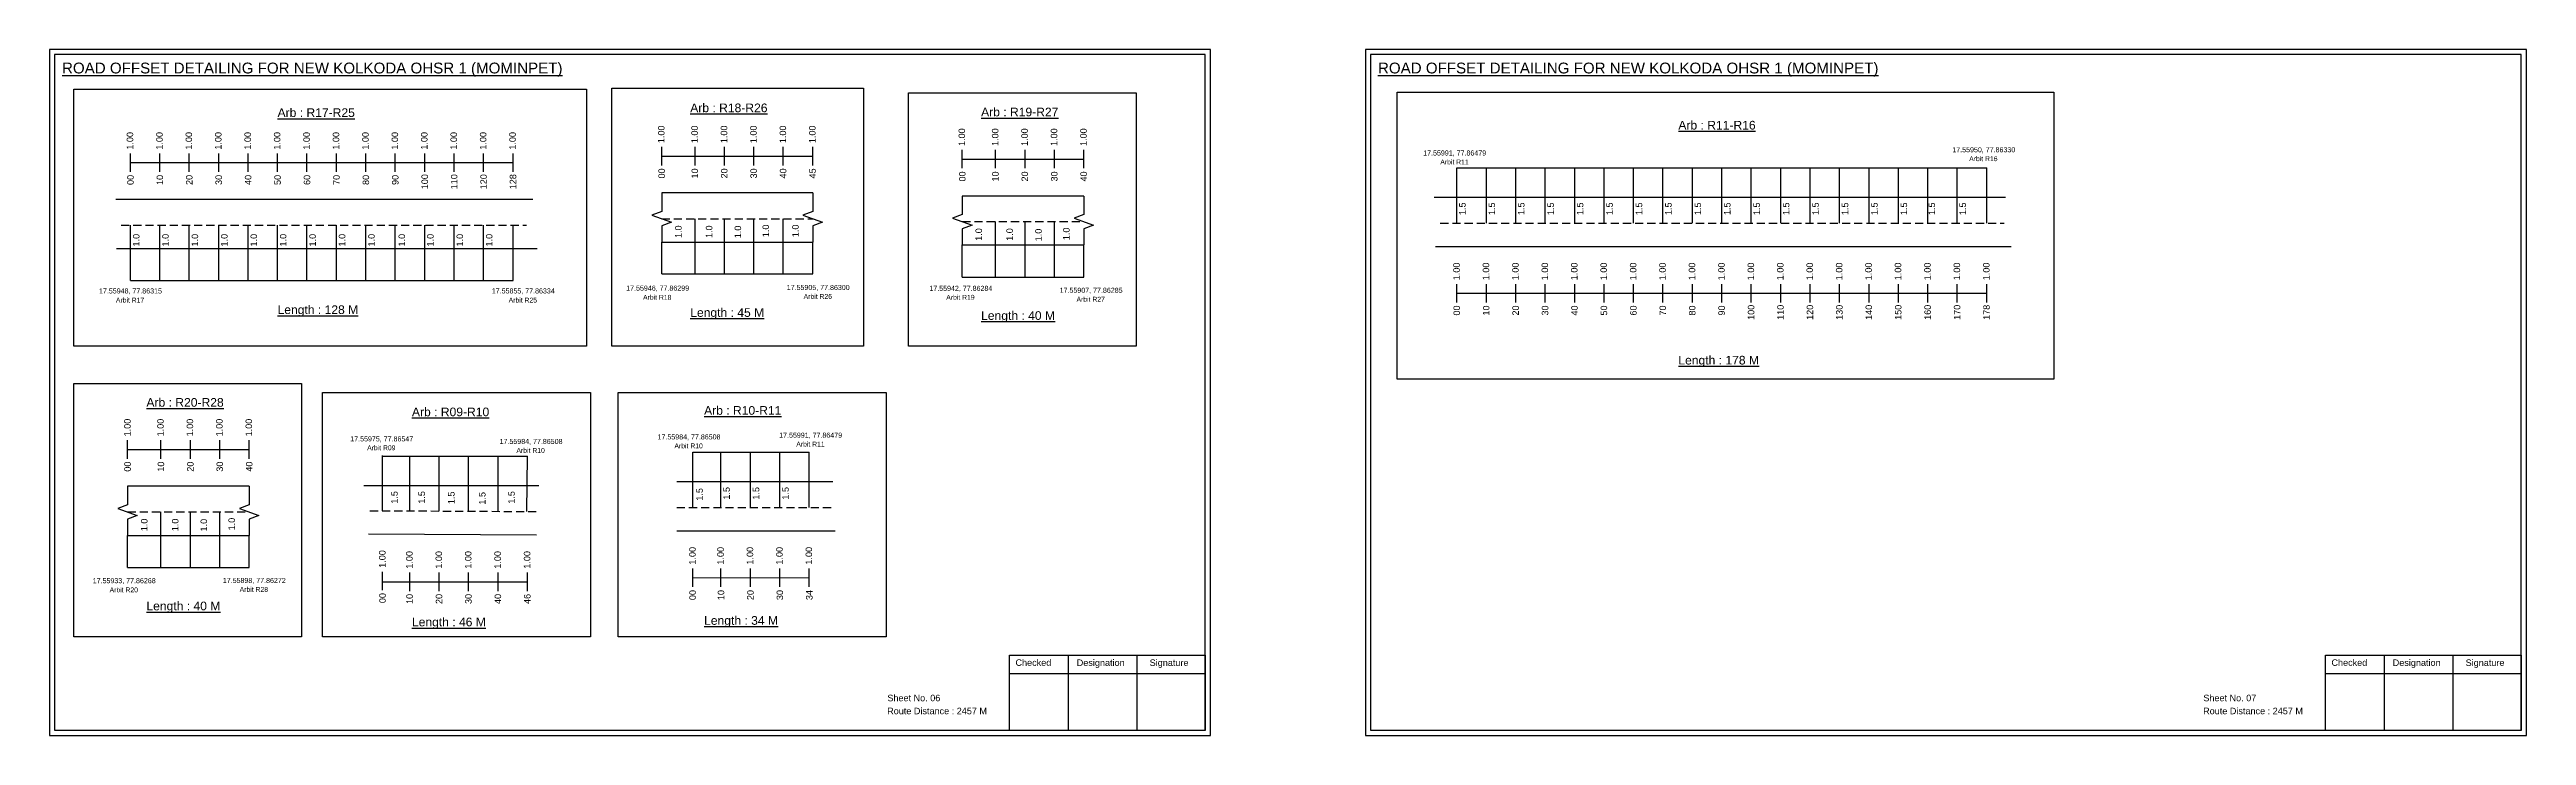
# Model space of a CAD drawing. Header units: inches. Extents: x 1245 to 5974, y 98 to 3110.
# Drawn here: x 4830 to 5974, y 848 to 1165 of the extents above; entities that cross this region are included whole.
import ezdxf

# ---------------------------------------------------------------- set-up
doc = ezdxf.new("R2010")
doc.units = ezdxf.units.IN
doc.header["$MEASUREMENT"] = 0
doc.linetypes.add('DASHED2', pattern=[0.375, 0.25, -0.125])
doc.layers.add('PDF_Geometry', color=7, linetype='Continuous')
doc.layers.add('PDF_Text', color=5, linetype='Continuous')
doc.styles.add('PDF Arial', font='arial.ttf')
doc.styles.get("Standard").update_dxf_attribs({"font": 'arial.ttf'})

msp = doc.modelspace()

# ---------------------------------------------------------------- linework, layer by layer
at = {"color": 217, "true_color": 0x93278f}
for p, q in [((4867, 1108.1), (4867, 1116.7)), ((4867, 1112.4), (5043.8, 1112.5)), ((4880.6, 1108.1), (4880.6, 1116.7)), ((4894.2, 1108.1), (4894.2, 1116.7)), ((4907.8, 1108.1), (4907.8, 1116.7)), ((4921.4, 1108.1), (4921.4, 1116.7)), ((4935, 1108.1), (4935, 1116.7)), ((4948.6, 1108.1), (4948.6, 1116.7)), ((4962.2, 1108.1), (4962.2, 1116.7)), ((4975.8, 1108.1), (4975.8, 1116.7)), ((4989.4, 1108.1), (4989.4, 1116.7)), ((5003, 1108.1), (5003, 1116.7)), ((5016.6, 1108.1), (5016.6, 1116.7)), ((5030.2, 1108.1), (5030.2, 1116.7)), ((5043.8, 1108.1), (5043.8, 1116.7)), ((5112.5, 1111.1), (5112.5, 1119.7)), ((5112.5, 1115.4), (5182.3, 1115.4)), ((5127.9, 1111.1), (5127.9, 1119.7)), ((5141.5, 1111.1), (5141.5, 1119.7)), ((5155.1, 1111.1), (5155.1, 1119.7)), ((5168.7, 1111.1), (5168.7, 1119.7)), ((5182.3, 1111.1), (5182.3, 1119.7)), ((5251.4, 1109.8), (5251.4, 1118.3)), ((5251.4, 1114), (5307.6, 1114)), ((5266.8, 1109.8), (5266.8, 1118.3)), ((5280.4, 1109.8), (5280.4, 1118.3)), ((5294, 1109.8), (5294, 1118.3)), ((5307.6, 1109.8), (5307.6, 1118.3)), ((5480, 1047.8), (5480, 1056.3)), ((5493.6, 1047.8), (5493.6, 1056.3)), ((5507.2, 1047.8), (5507.2, 1056.3)), ((5520.8, 1047.8), (5520.8, 1056.3)), ((5534.4, 1047.8), (5534.4, 1056.3)), ((5548, 1047.8), (5548, 1056.3)), ((5561.6, 1047.8), (5561.6, 1056.3)), ((5575.2, 1047.8), (5575.2, 1056.3)), ((5588.8, 1047.8), (5588.8, 1056.3)), ((5602.4, 1047.8), (5602.4, 1056.3)), ((5616, 1047.8), (5616, 1056.3)), ((5629.6, 1047.8), (5629.6, 1056.3)), ((5643.2, 1047.8), (5643.2, 1056.3)), ((5656.8, 1047.8), (5656.8, 1056.3)), ((5670.4, 1047.8), (5670.4, 1056.3)), ((5684, 1047.8), (5684, 1056.3)), ((5697.6, 1047.8), (5697.6, 1056.3)), ((5711.2, 1047.8), (5711.2, 1056.3)), ((5724.8, 1047.8), (5724.8, 1056.3)), ((5480, 1052.1), (5724.8, 1052.1)), ((4865.7, 975.7), (4865.7, 984.2)), ((4865.7, 980), (4921.9, 980)), ((4881.1, 975.7), (4881.1, 984.2)), ((4894.7, 975.7), (4894.7, 984.2)), ((4908.3, 975.7), (4908.3, 984.2)), ((4921.9, 975.7), (4921.9, 984.2)), ((4983.5, 915), (4983.5, 923.5)), ((4983.5, 918.9), (5050.5, 918.9)), ((4996.1, 914.6), (4996.1, 923.2)), ((5009.7, 914.6), (5009.7, 923.2)), ((5023.3, 914.6), (5023.3, 923.2)), ((5036.9, 914.6), (5036.9, 923.2)), ((5050.5, 914.6), (5050.5, 923.2)), ((5126.9, 916.5), (5126.9, 925)), ((5126.9, 920.7), (5180.7, 920.8)), ((5139.9, 916.5), (5139.9, 925)), ((5153.5, 916.5), (5153.5, 925)), ((5167.1, 916.5), (5167.1, 925)), ((5180.7, 916.5), (5180.7, 925))]:
    msp.add_line(p, q, dxfattribs=at)
for p, q in [((5480, 1084.5), (5480, 1110)), ((5493.6, 1084.5), (5493.6, 1110)), ((5507.2, 1084.5), (5507.2, 1110)), ((5520.8, 1084.5), (5520.8, 1110)), ((5534.4, 1084.5), (5534.4, 1110)), ((5548, 1084.5), (5548, 1110)), ((5561.6, 1084.5), (5561.6, 1110)), ((5575.2, 1084.5), (5575.2, 1110)), ((5588.8, 1084.5), (5588.8, 1110)), ((5602.4, 1084.5), (5602.4, 1110)), ((5616, 1084.5), (5616, 1110)), ((5629.6, 1084.5), (5629.6, 1110)), ((5643.2, 1084.5), (5643.2, 1110)), ((5656.8, 1084.5), (5656.8, 1110)), ((5670.4, 1084.5), (5670.4, 1110)), ((5684, 1084.5), (5684, 1110)), ((5697.6, 1084.5), (5697.6, 1110)), ((5711.2, 1084.5), (5711.2, 1110)), ((5724.8, 1084.5), (5724.8, 1110)), ((5052.9, 1095.4), (4860.2, 1095.4)), ((5182.3, 1098.4), (5112.5, 1098.4)), ((5307.6, 1097), (5251.4, 1097)), ((5469.5, 1096.4), (5733.5, 1096.4)), ((4867, 1058), (4867, 1083.5)), ((4880.6, 1058), (4880.6, 1083.5)), ((4894.2, 1058), (4894.2, 1083.5)), ((4907.8, 1058), (4907.8, 1083.5)), ((4921.4, 1058), (4921.4, 1083.5)), ((4935, 1058), (4935, 1083.5)), ((4948.6, 1058), (4948.6, 1083.5)), ((4962.2, 1058), (4962.2, 1083.5)), ((4975.8, 1058), (4975.8, 1083.5)), ((4989.4, 1058), (4989.4, 1083.5)), ((5003, 1058), (5003, 1083.5)), ((5016.6, 1058), (5016.6, 1083.5)), ((5030.2, 1058), (5030.2, 1083.5)), ((5043.8, 1058), (5043.8, 1083.5)), ((5127.9, 1061), (5127.9, 1086.5)), ((5141.5, 1061), (5141.5, 1086.5)), ((5155.1, 1061), (5155.1, 1086.5)), ((5168.7, 1061), (5168.7, 1086.5)), ((5266.8, 1059.6), (5266.8, 1085.2)), ((5280.4, 1059.6), (5280.4, 1085.2)), ((5294, 1059.6), (5294, 1085.2)), ((4860.6, 1072.7), (4868.6, 1072.7)), ((4868.6, 1072.7), (5055, 1072.7)), ((5112.5, 1075.7), (5182.3, 1075.7)), ((5112.5, 1061), (5112.5, 1075.7)), ((5182.3, 1061), (5182.3, 1075.7)), ((5251.4, 1074.4), (5307.6, 1074.4)), ((5251.4, 1059.6), (5251.4, 1074.4)), ((5307.6, 1059.6), (5307.6, 1074.4)), ((5470.1, 1073.7), (5736.1, 1073.7)), ((4983.5, 951.6), (4983.5, 977.1)), ((4996.1, 951.5), (4996.1, 976.8)), ((5009.7, 951.5), (5009.7, 976.8)), ((5023.3, 951.6), (5023.3, 976.8)), ((5036.9, 951.3), (5036.9, 976.8)), ((5050.2, 951.3), (5050.5, 976.8)), ((5126.9, 953.2), (5126.9, 978.7)), ((5139.9, 953.2), (5139.9, 978.7)), ((5153.5, 953.2), (5153.5, 978.7)), ((5167.1, 953.2), (5167.1, 978.7)), ((5180.7, 953.2), (5180.7, 978.7)), ((4921.9, 963), (4865.7, 963)), ((5055.7, 963.2), (4974.8, 963.2)), ((5119.5, 965.1), (5191.6, 965.1)), ((4881.1, 925.5), (4881.1, 951.1)), ((4894.7, 925.5), (4894.7, 951.1)), ((4908.3, 925.5), (4908.3, 951.1)), ((4865.7, 940.3), (4921.9, 940.3)), ((4865.7, 925.5), (4865.7, 940.3)), ((4921.9, 925.5), (4921.9, 940.3)), ((4977, 941), (5054.7, 940.5)), ((5119.5, 942.4), (5192.6, 942.4))]:
    msp.add_line(p, q)
at = {"color": 5}
for p, q in [((5480, 1110), (5724.8, 1110)), ((4867, 1058), (5043.8, 1058)), ((5112.5, 1061), (5182.3, 1061)), ((5251.4, 1059.6), (5307.6, 1059.6)), ((4983.5, 976.8), (5050.5, 976.8)), ((5126.9, 978.7), (5180.7, 978.7)), ((4865.7, 925.5), (4921.9, 925.5))]:
    msp.add_line(p, q, dxfattribs=at)
at = {"linetype": 'DASHED2', "ltscale": 15}
for p, q in [((4862.7, 1083.5), (5050.1, 1083.5)), ((5112.5, 1086.5), (5182.3, 1086.5)), ((5251.4, 1085.2), (5307.6, 1085.2)), ((5472.3, 1084.5), (5732.8, 1084.5)), ((4865.7, 951.1), (4921.9, 951.1)), ((4977.7, 951.7), (5056, 951.3)), ((5119.5, 953.2), (5192.1, 953.2))]:
    msp.add_line(p, q, dxfattribs=at)
for points in [[(4840.8, 1146.4), (5077.8, 1146.4), (5077.8, 1027.6), (4840.8, 1027.6)], [(5089.4, 1146.8), (5205.7, 1146.8), (5205.7, 1027.6), (5089.4, 1027.6)], [(5226.5, 1144.6), (5331.7, 1144.6), (5331.7, 1027.6), (5226.5, 1027.6)], [(5452.3, 1144.9), (5755.8, 1144.9), (5755.8, 1012.5), (5452.3, 1012.5)], [(4840.8, 1010.5), (4946, 1010.5), (4946, 893.5), (4840.8, 893.5)], [(4955.8, 1006.2), (5079.6, 1006.2), (5079.6, 893.5), (4955.8, 893.5)], [(5092.4, 1006.2), (5216.2, 1006.2), (5216.2, 893.5), (5092.4, 893.5)]]:
    msp.add_lwpolyline(points, close=True)
at = {"linetype": 'Continuous'}
for points in [[(5112.5, 1098.4), (5112.5, 1089.8), (5108, 1088.1), (5117, 1084.9), (5112.5, 1083.2), (5112.5, 1075.7)], [(5182.3, 1098.4), (5182.3, 1089.8), (5177.8, 1088.1), (5186.8, 1084.9), (5182.3, 1083.2), (5182.3, 1075.7)], [(5251.4, 1097), (5251.4, 1088.4), (5246.9, 1086.8), (5255.9, 1083.5), (5251.4, 1081.9), (5251.4, 1074.4)], [(5307.6, 1097), (5307.6, 1088.4), (5303.1, 1086.8), (5312.1, 1083.5), (5307.6, 1081.9), (5307.6, 1074.4)], [(5307.6, 1097), (5307.6, 1088.4), (5303.1, 1086.8), (5312.1, 1083.5), (5307.6, 1081.9), (5307.6, 1074.4)], [(4865.7, 963), (4865.7, 954.4), (4861.2, 952.7), (4870.2, 949.4), (4865.7, 947.8), (4865.7, 940.3)], [(4921.9, 963), (4921.9, 954.4), (4917.4, 952.7), (4926.4, 949.4), (4921.9, 947.8), (4921.9, 940.3)], [(4921.9, 963), (4921.9, 954.4), (4917.4, 952.7), (4926.4, 949.4), (4921.9, 947.8), (4921.9, 940.3)]]:
    msp.add_lwpolyline(points, dxfattribs=at)
at = {"layer": 'PDF_Geometry'}
for points in [[(4829.6, 1164.6), (4829.6, 847.9), (5366.1, 847.9), (5366.1, 1164.6)], [(4832, 1162.3), (4832, 850.3), (5363.7, 850.3), (5363.7, 1162.3)], [(5437.7, 1164.6), (5437.7, 847.9), (5974.2, 847.9), (5974.2, 1164.6)], [(5440.1, 1162.3), (5440.1, 850.3), (5971.8, 850.3), (5971.8, 1162.3)]]:
    msp.add_lwpolyline(points, close=True, dxfattribs=at)
at = {"layer": 'PDF_Geometry', "color": 242, "true_color": 0xcc1f26}
for points in [[(5363.7, 850.2), (5273.3, 850.2), (5273.3, 884.9), (5363.7, 884.9)], [(5971.8, 850.2), (5881.4, 850.2), (5881.4, 884.9), (5971.8, 884.9)]]:
    msp.add_lwpolyline(points, close=True, dxfattribs=at)
for points in [[(5300.3, 884.9), (5300.3, 850.2)], [(5332.1, 884.9), (5332.1, 850.2)], [(5908.4, 884.9), (5908.4, 850.2)], [(5940.2, 884.9), (5940.2, 850.2)], [(5273.3, 876.5), (5363.7, 876.5)], [(5881.4, 876.5), (5971.8, 876.5)]]:
    msp.add_lwpolyline(points, dxfattribs=at)

# ---------------------------------------------------------------- texts
at = {"color": 242, "true_color": 0xcd2027}
for s, height, p in [('%%UROAD OFFSET DETAILING FOR NEW KOLKODA OHSR 1 (MOMINPET)', 5, (4835.4, 1153.6)), ('%%UROAD OFFSET DETAILING FOR NEW KOLKODA OHSR 1 (MOMINPET)', 5, (5443.5, 1153.6)), ('%%UArb : R17-R25', 4, (4935, 1133.5)), ('%%UArb : R18-R26', 4, (5125.7, 1135.7)), ('%%UArb : R19-R27', 4, (5260.1, 1133.8)), ('%%UArb : R11-R16', 4, (5582.3, 1127.7)), ('%%ULength : 128 M', 4, (4935, 1042.5)), ('%%ULength : 45 M', 4, (5125.7, 1041.2)), ('%%ULength : 40 M', 4, (5260.1, 1039.8)), ('%%ULength : 178 M', 4, (5582.3, 1019.2)), ('%%UArb : R20-R28', 4, (4874.4, 999.7)), ('%%UArb : R09-R10', 4, (4997.1, 995.3)), ('%%UArb : R10-R11', 4, (5132.1, 996)), ('%%ULength : 40 M', 4, (4874.4, 905.7)), ('%%ULength : 46 M', 4, (4997.1, 898.3)), ('%%ULength : 34 M', 4, (5132.1, 899))]:
    msp.add_text(s, height=height, dxfattribs=at).set_placement(p)
at = {"color": 217, "true_color": 0x93278f}
for s, p in [('1.00', (4868.3, 1118.4)), ('1.00', (4881.9, 1118.4)), ('1.00', (4895.5, 1118.4)), ('1.00', (4909.1, 1118.4)), ('1.00', (4922.7, 1118.4)), ('1.00', (4936.3, 1118.4)), ('1.00', (4949.9, 1118.4)), ('1.00', (4963.5, 1118.4)), ('1.00', (4977.1, 1118.4)), ('1.00', (4990.7, 1118.4)), ('1.00', (5004.3, 1118.4)), ('1.00', (5017.9, 1118.4)), ('1.00', (5031.5, 1118.4)), ('1.00', (5045.1, 1118.4)), ('1.00', (5113.8, 1121.4)), ('1.00', (5129.2, 1121.4)), ('1.00', (5142.8, 1121.4)), ('1.00', (5156.4, 1121.4)), ('1.00', (5170, 1121.4)), ('1.00', (5183.6, 1121.4)), ('1.00', (5252.7, 1120.1)), ('1.00', (5268.1, 1120.1)), ('1.00', (5281.7, 1120.1)), ('1.00', (5295.3, 1120.1)), ('1.00', (5308.9, 1120.1)), ('00', (4868.5, 1102.1)), ('10', (4882.1, 1102.1)), ('20', (4895.7, 1102.1)), ('30', (4909.3, 1102.1)), ('40', (4922.9, 1102.1)), ('50', (4936.5, 1102.1)), ('60', (4950.1, 1102.1)), ('70', (4963.7, 1102.1)), ('80', (4977.3, 1102.1)), ('90', (4990.9, 1102.1)), ('100', (5004.5, 1100.1)), ('110', (5018.1, 1100.1)), ('120', (5031.7, 1100.1)), ('128', (5045.3, 1100.1)), ('00', (5114, 1105.1)), ('10', (5129.3, 1105.1)), ('20', (5142.9, 1105.1)), ('30', (5156.5, 1105.1)), ('40', (5170.1, 1105.1)), ('45', (5183.7, 1105.1)), ('00', (5252.9, 1103.7)), ('10', (5268.2, 1103.7)), ('20', (5281.8, 1103.7)), ('30', (5295.4, 1103.7)), ('40', (5309, 1103.7)), ('1.00', (5481.3, 1058.1)), ('1.00', (5494.9, 1058.1)), ('1.00', (5508.5, 1058.1)), ('1.00', (5522.1, 1058.1)), ('1.00', (5535.7, 1058.1)), ('1.00', (5549.3, 1058.1)), ('1.00', (5562.9, 1058.1)), ('1.00', (5576.5, 1058.1)), ('1.00', (5590.1, 1058.1)), ('1.00', (5603.7, 1058.1)), ('1.00', (5617.3, 1058.1)), ('1.00', (5630.9, 1058.1)), ('1.00', (5644.5, 1058.1)), ('1.00', (5658.1, 1058.1)), ('1.00', (5671.7, 1058.1)), ('1.00', (5685.3, 1058.1)), ('1.00', (5698.9, 1058.1)), ('1.00', (5712.5, 1058.1)), ('1.00', (5726.1, 1058.1)), ('00', (5481.4, 1041.8)), ('10', (5495, 1041.8)), ('20', (5508.6, 1041.8)), ('30', (5522.2, 1041.8)), ('40', (5535.8, 1041.8)), ('50', (5549.4, 1041.8)), ('60', (5563, 1041.8)), ('70', (5576.6, 1041.8)), ('80', (5590.2, 1041.8)), ('90', (5603.8, 1041.8)), ('100', (5617.4, 1039.8)), ('110', (5631, 1039.8)), ('120', (5644.6, 1039.8)), ('130', (5658.2, 1039.8)), ('140', (5671.8, 1039.8)), ('150', (5685.4, 1039.8)), ('160', (5699, 1039.8)), ('170', (5712.6, 1039.8)), ('178', (5726.2, 1039.8)), ('1.00', (4867.1, 986)), ('1.00', (4882.4, 986)), ('1.00', (4896, 986)), ('1.00', (4909.6, 986)), ('1.00', (4923.2, 986)), ('00', (4867.2, 969.7)), ('10', (4882.6, 969.7)), ('20', (4896.2, 969.7)), ('30', (4909.8, 969.7)), ('40', (4923.4, 969.7)), ('1.00', (4984.9, 925.3)), ('1.00', (4997.4, 924.9)), ('1.00', (5011, 924.9)), ('1.00', (5024.6, 924.9)), ('1.00', (5038.2, 924.9)), ('1.00', (5051.8, 924.9)), ('1.00', (5128.2, 926.8)), ('1.00', (5141.2, 926.8)), ('1.00', (5154.8, 926.8)), ('1.00', (5168.4, 926.8)), ('1.00', (5182, 926.8)), ('00', (4985, 909)), ('10', (4997.5, 908.6)), ('20', (5011.1, 908.6)), ('30', (5024.7, 908.6)), ('40', (5038.3, 908.6)), ('46', (5051.9, 908.6)), ('00', (5128.3, 910.4)), ('10', (5141.4, 910.4)), ('20', (5155, 910.4)), ('30', (5168.6, 910.4)), ('34', (5182.2, 910.4))]:
    msp.add_text(s, height=3, rotation=90, dxfattribs=at).set_placement(p)
at = {"color": 5}
for s, height, p in [('17.55991, 77.86479', 2.34, (5464.4, 1115.7)), ('Arbit R11', 2.25, (5472.3, 1111.6)), ('17.55950, 77.86330', 2.34, (5708.9, 1117.2)), ('Arbit R16', 2.25, (5716.7, 1113.1)), ('17.55948, 77.86315', 2.34, (4852.5, 1052)), ('17.55855, 77.86334', 2.34, (5034, 1052)), ('17.55946, 77.86299', 2.34, (5096.1, 1053.3)), ('17.55905, 77.86300', 2.34, (5170.3, 1053.6)), ('17.55942, 77.86284', 2.34, (5236.2, 1053.2)), ('17.55907, 77.86285', 2.34, (5296.4, 1052.3)), ('Arbit R17', 2.25, (4860.3, 1047.8)), ('Arbit R25', 2.25, (5041.8, 1047.8)), ('Arbit R18', 2.25, (5103.9, 1049.1)), ('Arbit R26', 2.25, (5178.1, 1049.5)), ('Arbit R19', 2.25, (5244, 1049.1)), ('Arbit R27', 2.25, (5304.2, 1048.2)), ('17.55975, 77.86547', 2.34, (4968.6, 983.7)), ('17.55984, 77.86508', 2.34, (5037.6, 982.5)), ('17.55984, 77.86508', 2.34, (5110.6, 984.6)), ('17.55991, 77.86479', 2.34, (5166.8, 985.4)), ('Arbit R09', 2.25, (4976.4, 979.6)), ('Arbit R10', 2.25, (5045.4, 978.4)), ('Arbit R10', 2.25, (5118.4, 980.5)), ('Arbit R11', 2.25, (5174.7, 981.3)), ('17.55933, 77.86268', 2.34, (4849.6, 918.2)), ('Arbit R20', 2.25, (4857.4, 914)), ('17.55898, 77.86272', 2.34, (4909.7, 918.3)), ('Arbit R28', 2.25, (4917.5, 914.2))]:
    msp.add_text(s, height=height, dxfattribs=at).set_placement(p)
for s, p in [('1.5', (5484, 1088.2)), ('1.5', (5497.6, 1088.2)), ('1.5', (5511.2, 1088.2)), ('1.5', (5524.8, 1088.2)), ('1.5', (5538.4, 1088.2)), ('1.5', (5552, 1088.2)), ('1.5', (5565.6, 1088.2)), ('1.5', (5579.2, 1088.2)), ('1.5', (5592.8, 1088.2)), ('1.5', (5606.4, 1088.2)), ('1.5', (5620, 1088.2)), ('1.5', (5633.6, 1088.2)), ('1.5', (5647.2, 1088.2)), ('1.5', (5660.8, 1088.2)), ('1.5', (5674.4, 1088.2)), ('1.5', (5688, 1088.2)), ('1.5', (5700.9, 1088.2)), ('1.5', (5715.2, 1088.2)), ('1.0', (4871.2, 1073.7)), ('1.0', (4884.7, 1073.7)), ('1.0', (4898.3, 1073.7)), ('1.0', (4911.9, 1073.7)), ('1.0', (4925.5, 1073.7)), ('1.0', (4939.1, 1073.7)), ('1.0', (4952.7, 1073.7)), ('1.0', (4966.3, 1073.7)), ('1.0', (4979.9, 1073.7)), ('1.0', (4993.9, 1073.7)), ('1.0', (5007.1, 1073.7)), ('1.0', (5020.7, 1073.7)), ('1.0', (5034.3, 1073.7)), ('1.0', (5121.7, 1077.6)), ('1.0', (5135.9, 1077.6)), ('1.0', (5149.2, 1077.5)), ('1.0', (5162.1, 1078)), ('1.0', (5175.8, 1078)), ('1.0', (5260.5, 1076.3)), ('1.0', (5274.8, 1076.3)), ('1.0', (5288.1, 1076.1)), ('1.0', (5301, 1076.6)), ('1.5', (5131.5, 956.3)), ('1.5', (5144, 956.8)), ('1.5', (5157.6, 956.8)), ('1.5', (5171.2, 956.8)), ('1.5', (4990.5, 954.9)), ('1.5', (5003.1, 954.9)), ('1.5', (5016.8, 954.7)), ('1.5', (5031.1, 954.5)), ('1.5', (5044.6, 954.9)), ('1.0', (4874.9, 942.2)), ('1.0', (4889.2, 942.2)), ('1.0', (4902.4, 942.1)), ('1.0', (4915.3, 942.6))]:
    msp.add_text(s, height=3, rotation=90).set_placement(p)
for s, p in [('Sheet No. 06', (5216.8, 863.7)), ('Route Distance : 2457 M', (5216.7, 857.7)), ('Sheet No. 07', (5824.9, 863.7)), ('Route Distance : 2457 M', (5824.8, 857.7))]:
    msp.add_text(s, height=3).set_placement(p)
at = {"layer": 'PDF_Text', "color": 7, "attachment_point": 7, "style": 'PDF Arial'}
for s, insert, char_height in [('Checked', (5276, 880), 3), ('Designation', (5304.3, 879.1), 3.001), ('Signature', (5338, 879.1), 3), ('Checked', (5884.1, 880), 3), ('Designation', (5912.4, 879.1), 3.001), ('Signature', (5946.1, 879.1), 3)]:
    msp.add_mtext(s, dxfattribs=dict(at, insert=insert, char_height=char_height))

doc.saveas('drawing.dxf')
